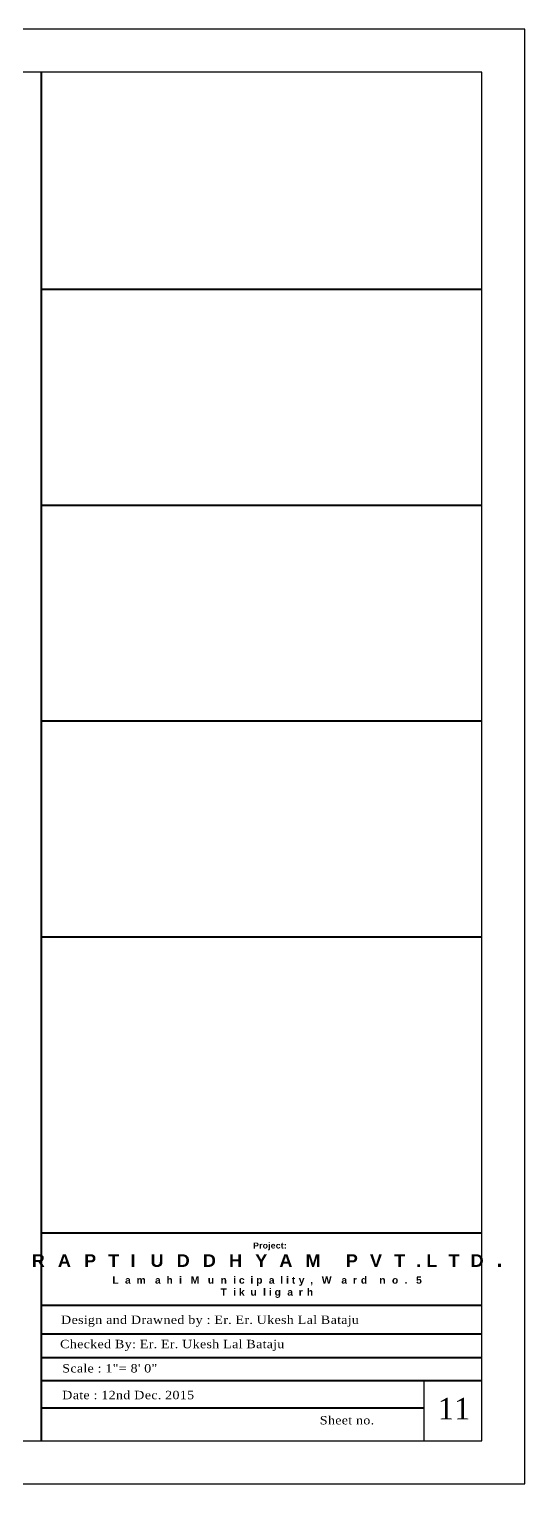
# Model space of a CAD drawing. Extents: x -2338379 to 930990, y -818978 to 106940.
# Drawn here: x 387695 to 388522, y -208929 to -206502 of the extents above; entities that cross this region are included whole.
import ezdxf

# ---------------------------------------------------------------- set-up
doc = ezdxf.new("R2010")
doc.units = 0
doc.header["$MEASUREMENT"] = 0
doc.layers.get('0').update_dxf_attribs({"linetype": 'CONTINUOUS', "lineweight": 30})
doc.layers.add('DIM', color=6, linetype='CONTINUOUS', lineweight=20)
doc.styles.get("Standard").update_dxf_attribs({"font": 'times.ttf', "height": 6})

msp = doc.modelspace()

# ---------------------------------------------------------------- linework, layer by layer
at = {"lineweight": 40}
msp.add_line((387714.88, -206574.33), (387714.88, -208856.73), dxfattribs=at)
msp.add_line((388353.03, -208756.93), (388353.03, -208856.73))
at = {"color": 3}
for points in [[(388521.51, -208928.73), (388521.51, -206502.33), (385343.91, -206502.33), (385343.91, -208928.73)], [(388449.51, -208856.73), (388449.51, -206574.33), (385415.91, -206574.33), (385415.91, -208856.73)]]:
    msp.add_lwpolyline(points, close=True, dxfattribs=at)
at = {"lineweight": 40}
for points in [[(388449.51, -206936.73), (387714.88, -206936.73)], [(388449.51, -207296.73), (387714.88, -207296.73)], [(388449.51, -207656.73), (387714.88, -207656.73)], [(388449.51, -208016.73), (387714.88, -208016.73)], [(388449.51, -208510.67), (387714.88, -208510.67)], [(388449.51, -208510.67), (387714.88, -208510.67)], [(388449.51, -208631.19), (387714.88, -208631.19)], [(388449.51, -208678.92), (387714.88, -208678.92)], [(388449.51, -208718.23), (387714.88, -208718.23)], [(388449.51, -208756.93), (387714.88, -208756.93)], [(388353.03, -208802.33), (387714.88, -208802.33)]]:
    msp.add_lwpolyline(points, dxfattribs=at)

# ---------------------------------------------------------------- texts
for s, insert, char_height, width, attachment_point in [('\\pi-24,l24,t24;{\\fArial Black|b1|i0|c0|p34;\\W0.9;\\T1.05;Project:\\P\\H2.1x;\\T2;RAPTI UDDHYAM PVT.LTD\\H1.143x;.\\H0.5208x;\\O\\P\\H0.9599x;\\oLamahi Municipality, Ward no. 5\\PTikuligarh}', (388096.37, -208526.12), 10, 762.9723, 2), ('\\pi-42,l42,t42;{\\W1.1;\\T1.05;Design and Drawned by : Er. Er. Ukesh Lal Bataju}', (387747.92, -208647.99), 14, 538.1706, 1), ('\\pi-42,l42,t42;{\\W1.1;\\T1.05;Checked By: Er. Er. Ukesh Lal Bataju}', (387746.36, -208688.44), 14, 478.4843, 1), ('\\pi-42,l42,t42;{\\W1.1;\\T1.05;Scale : 1"= 8\' 0"}', (387749.98, -208728.91), 14, 478.4843, 1), ('\\pi-42,l42,t42;{\\W1.1;\\T1.05;Date : 12nd Dec. 2015}', (387749.98, -208773.5), 14, 478.4843, 1), ('\\pi-42,l42,t42;{\\W1.1;\\T1.05;Sheet no.}', (388179.48, -208815.53), 14, 478.4843, 1)]:
    msp.add_mtext(s, dxfattribs=dict(insert=insert, char_height=char_height, width=width, attachment_point=attachment_point))
at = {"layer": 'DIM', "color": 0, "lineweight": 80, "insert": (388376.14, -208785.25), "char_height": 36, "width": 54.6723, "attachment_point": 1}
msp.add_mtext('11', dxfattribs=at)

doc.saveas('drawing.dxf')
